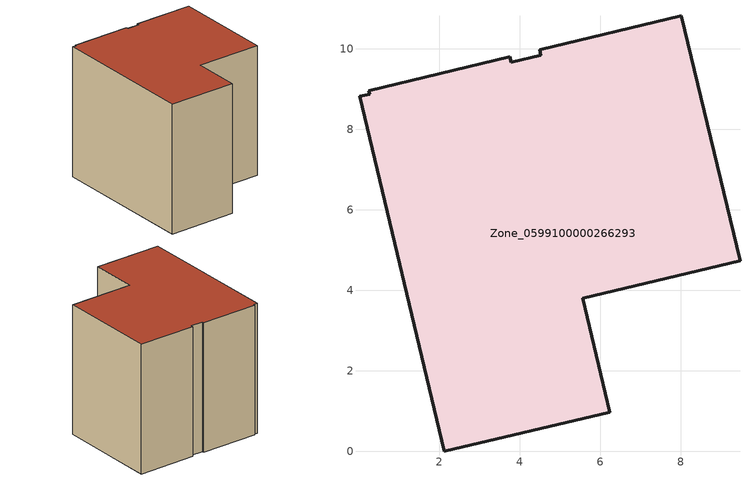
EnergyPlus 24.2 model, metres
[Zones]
Zone_0599100000266293
 floor ground (C_G): 5.57,3.8 6.24,0.97 2.13,0 0.02,8.82 0.27,8.88 0.25,8.96 3.76,9.8 3.79,9.67 4.53,9.84 4.5,9.98 8.02,10.82 9.48,4.74 z0
 wall outside (C_F): 0.02,8.82 2.13,0 6.24,0.97 5.57,3.8 9.48,4.74 8.02,10.82 4.5,9.98 4.53,9.84 3.79,9.67 3.76,9.8 0.25,8.96 0.27,8.88 0.02,8.82 z0:8.07
 roof outside (C_R): 0.27,8.88 0.02,8.82 2.13,0 6.24,0.97 5.57,3.8 9.48,4.74 8.02,10.82 4.5,9.98 4.53,9.84 3.79,9.67 3.76,9.8 0.25,8.96 z8.07
[BUILDING]
Pand.0599100000266293: North Axis=0; Terrain=City; Loads Convergence Tolerance Value=0.04; Temperature Convergence Tolerance Value=0.4; Solar Distribution=FullExterior; Maximum Number of Warmup Days=25; Minimum Number of Warmup Days=1
[Site:Location]
Rotterdam.The.Hague.AP_ZH_NLD Design_Conditions: Latitude=51.96; Longitude=4.45; Time Zone=1; Elevation=-4.5
[SITE:GROUNDTEMPERATURE:BUILDINGSURFACE]
18, 18, 18, 18, 18, 18, 18, 18, 18, 18, 18, 18
[MATERIAL] Thermal Absorptance=0.9; Solar Absorptance=0.7; Visible Absorptance=0.7
Name | Roughness | Thickness | Conductivity | Density | Specific Heat
G.TC.1965-1974 | MediumSmooth | 0.15 | 0.882353 | 540 | 1210
F.TC.1965-1974 | Rough | 0.3 | 0.697674 | 1920 | 840
R.TC.1965-1974 | MediumRough | 0.2 | 0.232558 | 1500 | 1000
[CONSTRUCTION]
C_G: G.TC.1965-1974
C_F: F.TC.1965-1974
C_R: R.TC.1965-1974
[ZONE]
Zone_0599100000266293: Type=1; Multiplier=1; Ceiling Height=Autocalculate; Volume=Autocalculate; Floor Area=autocalculate; Part of Total Floor Area=Yes
[ZONEINFILTRATION:DESIGNFLOWRATE]
Infil_Zone_0599100000266293: Zone or ZoneList or Space or SpaceList=Zone_0599100000266293; Schedule=AlwaysOn; Design Flow Rate Calculation Method=Flow/Area; Flow Rate per Floor Area=0.003; Constant Term Coefficient=1; Temperature Term Coefficient=0; Velocity Term Coefficient=0; Velocity Squared Term Coefficient=0
[HVACTEMPLATE:ZONE:IDEALLOADSAIRSYSTEM]
Zone_0599100000266293: Maximum Heating Supply Air Temperature=50; Minimum Cooling Supply Air Temperature=13; Maximum Heating Supply Air Humidity Ratio=0.0156; Minimum Cooling Supply Air Humidity Ratio=0.0077; Heating Limit=NoLimit; Cooling Limit=NoLimit; Dehumidification Control Type=ConstantSensibleHeatRatio; Cooling Sensible Heat Ratio=0.7; Dehumidification Setpoint=60; Humidification Control Type=None; Humidification Setpoint=30; Outdoor Air Method=None; Outdoor Air Flow Rate per Person=0.00944; Outdoor Air Flow Rate per Zone Floor Area=0; Outdoor Air Flow Rate per Zone=0; Demand Controlled Ventilation Type=None; Outdoor Air Economizer Type=NoEconomizer; Heat Recovery Type=None; Sensible Heat Recovery Effectiveness=0.7; Latent Heat Recovery Effectiveness=0.65
[ZONECONTROL:THERMOSTAT]
ThermostatControl_Zone_0599100000266293: Zone or ZoneList=Zone_0599100000266293; Control Type Schedule=DualSetpointControlType; Control 1=Thermostat_Zone_0599100000266293; Temperature Difference Between Cutout And Setpoint=0
[THERMOSTATSETPOINT:DUALSETPOINT]
Thermostat_Zone_0599100000266293: Heating Setpoint Temperature Schedule=HeatingSetpoint_Zone_0599100000266293; Cooling Setpoint Temperature Schedule=CoolingSetpoint_Zone_0599100000266293
[SCHEDULE:COMPACT]
HeatingSetpoint_Zone_0599100000266293: Through: 12/31, For: AllDays, Until: 24:00, 21
CoolingSetpoint_Zone_0599100000266293: Through: 12/31, For: AllDays, Until: 24:00, 24
DualSetpointControlType: Through: 12/31, For: AllDays, Until: 24:00, 4
AlwaysOn: Through: 12/31, For: AllDays, Until: 24:00, 1
